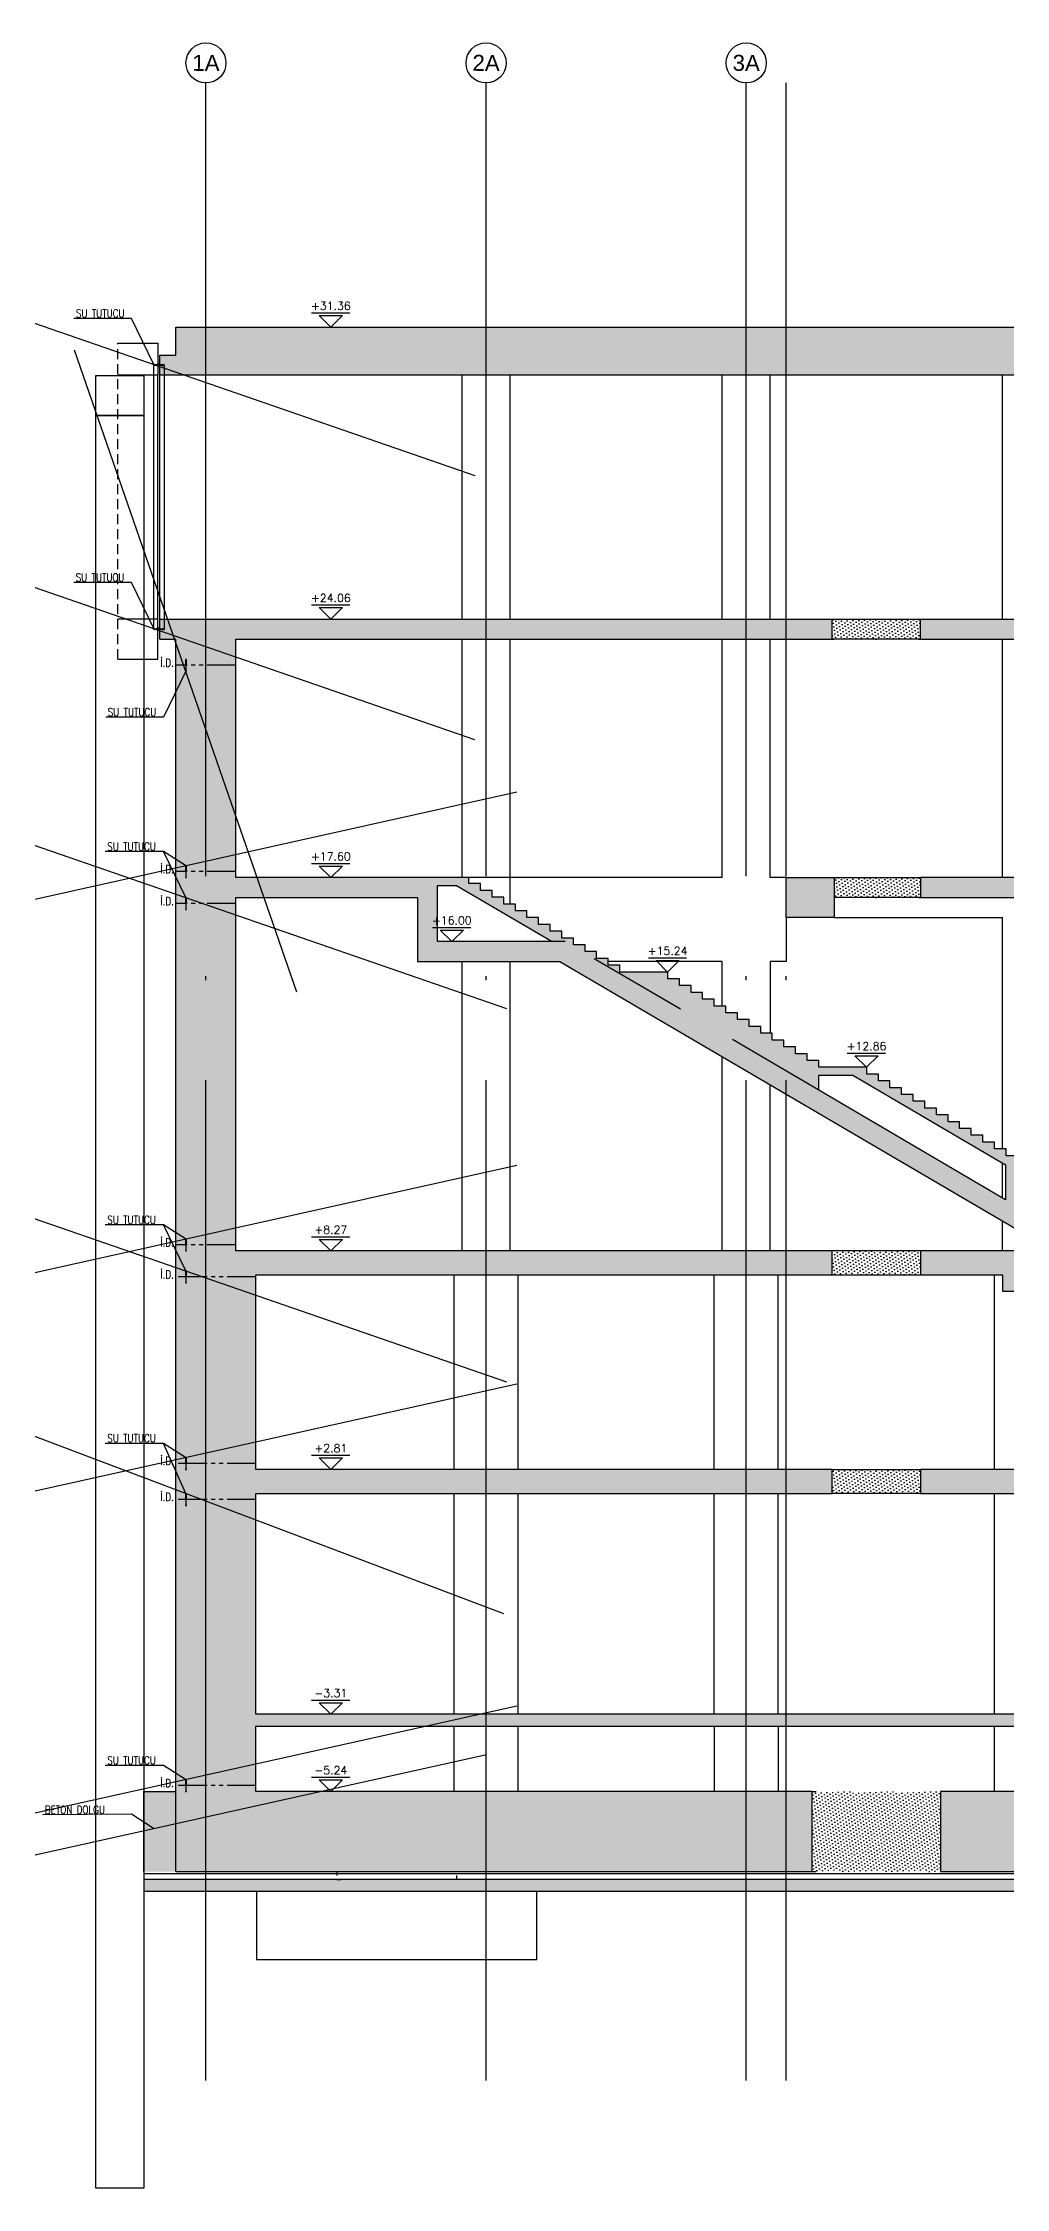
# Model space of a CAD drawing. Header units: millimetres. Extents: x 400392 to 401186, y 4543812 to 4544115.
# Drawn here: x 401043 to 401067.1, y 4543893.1 to 4543946.7 of the extents above; entities that cross this region are included whole.
import ezdxf
from ezdxf.enums import TextEntityAlignment as Align

# ---------------------------------------------------------------- set-up
doc = ezdxf.new("R2010")
doc.units = ezdxf.units.MM
for name, pattern in [('ACAD_ISO05W100', [33, 24, -3, 0, -3, 0, -3]), ('AKS', [3, 2.5, -0.25, 0, -0.25]), ('CIZGI', [0.4, 0.25, -0.15]), ('CONTINU', [0]), ('Dot', [4, 0, -4]), ('HIDDEN', [0.375, 0.25, -0.125]), ('UUC-ST-KAL-I05-101-U-000$0$ACAD_ISO05W100', [33, 24, -3, 0, -3, 0, -3])]:
    doc.linetypes.add(name, pattern=pattern)
for name, color, linetype in [('aks prota', 2, 'AKS'), ('caks prota', 4, 'Continuous'), ('görünüş prota', 4, 'Continuous'), ('inşaat derzi prota', 11, 'Continuous'), ('kesik prota', 2, 'CIZGI'), ('kesit prota', 1, 'Continuous'), ('kesit tarama prota', 252, 'Continuous'), ('kolon tarama prota', 252, 'Continuous'), ('kot prota', 4, 'Continuous'), ('not yazısı prota', 6, 'Continuous'), ('not çizgisi prota', 4, 'Continuous'), ('PRT-CST-rc_level', 6, 'Continuous'), ('PRT-CST-rc_levermark', 4, 'Continuous'), ('st_s_su tutucu', 2, 'Continuous'), ('st_s_ölçü', 4, 'Continuous'), ('taks prota', 7, 'Continuous'), ('TARAMA', 8, 'Continuous'), ('UUC-ST-KAL-I05-101-U-000$0$st_s_su tutucu', 2, 'Continuous'), ('ölçü prota', 4, 'Continuous')]:
    doc.layers.add(name, color=color, linetype=linetype)
doc.layers.add('PRT-KD-kazik', color=172, linetype='Continuous', lineweight=25)
doc.styles.add('OLCU', font='romanstw.shx')
doc.styles.add('TAKS', font='Arial Unicode.ttf')
doc.styles.add('TSIMPLEX', font='romanstw.shx')
doc.dimstyles.new('1-50', dxfattribs={"dimtxt": 10, "dimasz": 4, "dimexe": 4, "dimexo": 8, "dimgap": 4, "dimtad": 1, "dimdec": 1, "dimrnd": 0.05, "dimzin": 9, "dimdsep": 46, "dimtxsty": 'OLCU', "dimblk1": 'OBLIQUE', "dimblk2": 'OBLIQUE', "dimsah": 1, "dimcen": 2, "dimdle": 4, "dimclrd": 4, "dimclre": 4, "dimclrt": 3, "dimadec": 1, "dimazin": 0, "dimtfac": 1, "dimtdec": 1, "dimtix": 1, "dimtmove": 2, "dimatfit": 3, "dimldrblk": 'OBLIQUE', "dimfxl": 1, "dimtvp": 1, "dimtolj": 1, "dimtzin": 1, "dimarcsym": 0})
pattern_1 = [(35.99999999998597, (401064.4796072418, 4543652.329635938), (-0.01454759243643788, 0.08754345112887252), [0, -0.07937499999999999])]

# ---------------------------------------------------------------- blocks, each defined once
blk = doc.blocks.new('KOTK5')
at = {"layer": 'PRT-CST-rc_levermark'}
blk.add_line((216.6666666667443, 160), (-213.3333333332557, 160), dxfattribs=at)
blk.add_lwpolyline([(130, 130), (-130, 130), (0, 0)], close=True, dxfattribs=at)
at = {"layer": 'PRT-CST-rc_level', "style": 'OLCU'}
blk.add_attdef('000.00', text='', height=90, dxfattribs=at).set_placement((0, 193.1381784435362), align=Align.CENTER)
blk = doc.blocks.new('_Oblique')
at = {"layer": 'st_s_ölçü', "lineweight": -2}
blk.add_line((-0.5, -0.5), (0.5, 0.5), dxfattribs=at)
blk = doc.blocks.new('D')
at = {"layer": 'st_s_su tutucu', "linetype": 'CONTINU', "ltscale": 0.2}
for p, q in [((-39987.83090962706, 52508.18991963421), (-39992.63090966878, 52508.18991966914)), ((-39992.63090966878, 52508.18991966914), (-39992.63090980848, 52507.38991968935)), ((-39992.63090980848, 52507.38991968935), (-39990.63090962501, 52506.05655179494)), ((-39992.63090980848, 52448.98991960261), (-39990.63090962501, 52450.32328749701)), ((-39992.63090966878, 52448.18991962282), (-39992.63090980848, 52448.98991960261)), ((-39987.83090962706, 52448.18991965774), (-39992.63090966878, 52448.18991962282)), ((-39990.63090992199, 52478.65671955824), (-39991.93117670823, 52478.6567195757)), ((-39991.93117670823, 52478.6567195757), (-39991.93117659182, 52477.72311959402)), ((-39991.93117659182, 52477.72311959402), (-39990.63090987367, 52477.72311951835)), ((-39990.6309096902, 52498.50671976196), (-39991.53117650332, 52498.50671977942)), ((-39991.53117650332, 52498.50671977942), (-39991.53117639622, 52497.87311976865)), ((-39991.53117639622, 52497.87311976865), (-39990.63090970417, 52497.87311978029)), ((-39990.63090980196, 52488.50671968629), (-39991.53117661508, 52488.50671963972)), ((-39991.53117661508, 52488.50671963972), (-39991.53117662905, 52487.87311965806)), ((-39991.53117662905, 52487.87311965806), (-39990.630909937, 52487.87311964059)), ((-39991.53117661508, 52467.87311965223), (-39991.53117662905, 52468.5067196339)), ((-39991.53117662905, 52468.5067196339), (-39990.630909937, 52468.50671965136)), ((-39990.63090980196, 52467.87311960567), (-39991.53117661508, 52467.87311965223)), ((-39991.53117650332, 52457.87311951254), (-39991.53117639622, 52458.50671952331)), ((-39991.53117639622, 52458.50671952331), (-39990.63090970417, 52458.50671951166)), ((-39990.6309096902, 52457.87311953), (-39991.53117650332, 52457.87311951254)), ((-39990.63090962501, 52506.05655179494), (-39990.6309096902, 52498.50671976196)), ((-39990.63090970417, 52497.87311978029), (-39990.63090980196, 52488.50671968629)), ((-39990.630909937, 52487.87311964059), (-39990.63090992199, 52478.65671955824)), ((-39990.630909937, 52468.50671965136), (-39990.63090992199, 52477.72311973372)), ((-39990.63090970417, 52458.50671951166), (-39990.63090980196, 52467.87311960567)), ((-39990.63090962501, 52450.32328749701), (-39990.6309096902, 52457.87311953)), ((-39989.83090974534, 52506.05655187643), (-39987.83090964103, 52507.38991968935)), ((-39989.83090955907, 52498.50671965136), (-39989.83090974534, 52506.05655187643)), ((-39988.9306429881, 52498.50671966883), (-39989.83090955907, 52498.50671965136)), ((-39989.83090992229, 52488.50671961062), (-39989.83090981984, 52497.87311973373)), ((-39989.83090981984, 52497.87311973373), (-39988.93064300207, 52497.87311962313)), ((-39988.93064335132, 52488.50671965136), (-39989.83090992229, 52488.50671961062)), ((-39989.83091007002, 52478.65671960481), (-39989.8309099316, 52487.87311978029)), ((-39989.8309099316, 52487.87311978029), (-39988.93064311383, 52487.87311964059)), ((-39988.53064343977, 52478.65671965137), (-39989.83091007002, 52478.65671960481)), ((-39989.83090998934, 52477.72311965805), (-39988.53064344908, 52477.72311964058)), ((-39989.83091007002, 52477.72311968715), (-39989.8309099316, 52468.50671951166)), ((-39989.8309099316, 52468.50671951166), (-39988.93064311383, 52468.50671965136)), ((-39988.93064335132, 52467.87311964059), (-39989.83090992229, 52467.87311968134)), ((-39989.83090992229, 52467.87311968134), (-39989.83090981984, 52458.50671955823)), ((-39989.83090981984, 52458.50671955823), (-39988.93064300207, 52458.50671966883)), ((-39988.9306429881, 52457.87311962313), (-39989.83090955907, 52457.87311964059)), ((-39989.83090955907, 52457.87311964059), (-39989.83090974534, 52450.32328741552)), ((-39989.83090974534, 52450.32328741552), (-39987.83090964103, 52448.98991960261)), ((-39988.93064300207, 52497.87311962313), (-39988.9306429881, 52498.50671966883)), ((-39988.93064311383, 52487.87311964059), (-39988.93064335132, 52488.50671965136)), ((-39988.93064311383, 52468.50671965136), (-39988.93064335132, 52467.87311964059)), ((-39988.93064300207, 52458.50671966883), (-39988.9306429881, 52457.87311962313)), ((-39988.53064344908, 52477.72311964058), (-39988.53064343977, 52478.65671965137)), ((-39987.83090964103, 52507.38991968935), (-39987.83090962706, 52508.18991963421)), ((-39987.83090964103, 52448.98991960261), (-39987.83090962706, 52448.18991965774))]:
    blk.add_line(p, q, dxfattribs=at)
blk = doc.blocks.new('G-G Kesiti')
at = {"layer": 'kesit tarama prota'}
h = blk.add_hatch(color=256, dxfattribs=at)
h.dxf.hatch_style = 1
h.paths.add_polyline_path([(401164.4129262913, 4543997.121416388), (401164.4129262913, 4543996.421416388), (401164.0129262913, 4543996.421416388), (401164.0129262913, 4543995.921416388), (401222.4824747206, 4543995.921416388), (401222.4824747206, 4543997.121416388)])
h = blk.add_hatch(color=256, dxfattribs=at)
h.dxf.hatch_style = 1
h.paths.add_polyline_path([(401166.4129262913, 4543973.431416389), (401180.8129263146, 4543973.431416389), (401180.8129263146, 4543974.031416388), (401165.9129262913, 4543974.031416388), (401165.9129262913, 4543982.861416388), (401170.4458753537, 4543982.861416388), (401170.4458753537, 4543981.261416389), (401174.0025693644, 4543981.261416389), (401186.3360987774, 4543974.031416388), (401183.0129263113, 4543974.031416388), (401183.0129263113, 4543973.431416389), (401185.0629262912, 4543973.431416389), (401185.0629262912, 4543973.029573111), (401187.5107716059, 4543973.029892941), (401187.5107716059, 4543974.031337126), (401187.3247891489, 4543974.031416388), (401185.4440196782, 4543975.133936423), (401185.4440196782, 4543976.041416388), (401186.2997202876, 4543976.041416388), (401189.1668141953, 4543974.360706671), (401189.1668141953, 4543974.030631349), (401189.0314798714, 4543974.030689026), (401189.0314798714, 4543973.531416388), (401201.0865534932, 4543966.571416388), (401205.1589067976, 4543966.571416388), (401205.1589067976, 4543967.971416389), (401207.0129263136, 4543967.971416389), (401207.0129263136, 4543968.571416388), (401201.5240197436, 4543968.571416388), (401201.5240197436, 4543968.371416388), (401201.2240244175, 4543968.371416388), (401201.2240244175, 4543968.761416388), (401200.9340243304, 4543968.761416388), (401200.9340243304, 4543968.931416389), (401200.6440242433, 4543968.931416389), (401200.6440242433, 4543969.101416389), (401200.3540241562, 4543969.101416389), (401200.3540241562, 4543969.271416388), (401200.0640240691, 4543969.271416388), (401200.0640240691, 4543969.441416388), (401199.7740239821, 4543969.441416388), (401199.7740239821, 4543969.611416388), (401199.4840238949, 4543969.611416388), (401199.4840238949, 4543969.781416388), (401199.1940238078, 4543969.781416388), (401199.1940238078, 4543969.951416388), (401198.9040237207, 4543969.951416388), (401198.9040237207, 4543970.121416388), (401198.6140236336, 4543970.121416388), (401198.6140236336, 4543970.291416388), (401198.3240235465, 4543970.291416388), (401198.3240235465, 4543970.461416388), (401198.0340234595, 4543970.461416388), (401198.0340234595, 4543970.631416388), (401197.7440233724, 4543970.631416388), (401197.7440233724, 4543970.801416388), (401197.4540232852, 4543970.801416388), (401197.4540232852, 4543970.971416389), (401197.1640231981, 4543970.971416389), (401197.1640231981, 4543971.141416389), (401195.9640228378, 4543971.141416389), (401195.9640228378, 4543971.311416388), (401195.6740227506, 4543971.311416388), (401195.6740227506, 4543971.481416388), (401195.3840226635, 4543971.481416388), (401195.3840226635, 4543971.651416388), (401195.0940225764, 4543971.651416388), (401195.0940225764, 4543971.821416388), (401194.8040224893, 4543971.821416388), (401194.8040224893, 4543971.991416388), (401194.5140224023, 4543971.991416388), (401194.5140224023, 4543972.161416388), (401194.2240223152, 4543972.161416388), (401194.2240223152, 4543972.331416388), (401193.9340222281, 4543972.331416388), (401193.9340222281, 4543972.501416388), (401193.6440221409, 4543972.501416388), (401193.6440221409, 4543972.671416388), (401193.3540220538, 4543972.671416388), (401193.3540220538, 4543972.841416388), (401193.0640219667, 4543972.841416388), (401193.0640219667, 4543973.011416388), (401192.7740218797, 4543973.011416388), (401192.7740218797, 4543973.181416389), (401192.4840217926, 4543973.181416389), (401192.4840217926, 4543973.351416389), (401192.1940217055, 4543973.351416389), (401192.1940217055, 4543973.521416388), (401191.9040216184, 4543973.521416388), (401191.9040216184, 4543973.691416388), (401190.704021258, 4543973.691416388), (401190.704021258, 4543973.861416388), (401190.4140211709, 4543973.861416388), (401190.4140211709, 4543974.031416388), (401190.1240210838, 4543974.031416388), (401190.1240210838, 4543974.201416388), (401189.8340209966, 4543974.201416388), (401189.8340209966, 4543974.371416388), (401189.5440209095, 4543974.371416388), (401189.5440209095, 4543974.541416388), (401189.2540208225, 4543974.541416388), (401189.2540208225, 4543974.711416388), (401188.9640207354, 4543974.711416388), (401188.9640207354, 4543974.881416388), (401188.6740206483, 4543974.881416388), (401188.6740206483, 4543975.051416388), (401188.3840205612, 4543975.051416388), (401188.3840205612, 4543975.221416389), (401188.0940204741, 4543975.221416389), (401188.0940204741, 4543975.391416389), (401187.8040203869, 4543975.391416389), (401187.8040203869, 4543975.561416388), (401187.5140202999, 4543975.561416388), (401187.5140202999, 4543975.731416388), (401187.2240202128, 4543975.731416388), (401187.2240202128, 4543975.901416388), (401186.9340201257, 4543975.901416388), (401186.9340201257, 4543976.071416388), (401186.6440200386, 4543976.071416388), (401186.6440200386, 4543976.241416388), (401185.4440196782, 4543976.241416388), (401185.4440196782, 4543976.411416388), (401185.1540195911, 4543976.411416388), (401185.1540195911, 4543976.581416388), (401184.864019504, 4543976.581416388), (401184.864019504, 4543976.751416388), (401184.5740194169, 4543976.751416388), (401184.5740194169, 4543976.921416388), (401184.2840193298, 4543976.921416388), (401184.2840193298, 4543977.091416388), (401183.9940192428, 4543977.091416388), (401183.9940192428, 4543977.261416388), (401183.7040191556, 4543977.261416388), (401183.7040191556, 4543977.431416389), (401183.4140190685, 4543977.431416389), (401183.4140190685, 4543977.601416389), (401183.1240189814, 4543977.601416389), (401183.1240189814, 4543977.771416388), (401182.8340188943, 4543977.771416388), (401182.8340188943, 4543977.941416388), (401182.5440188072, 4543977.941416388), (401182.5440188072, 4543978.111416388), (401182.2540187202, 4543978.111416388), (401182.2540187202, 4543978.281416388), (401181.9640186331, 4543978.281416388), (401181.9640186331, 4543978.451416388), (401181.6740185459, 4543978.451416388), (401181.6740185459, 4543978.621416388), (401180.4740181856, 4543978.621416388), (401180.4740181856, 4543978.791416388), (401180.1840180985, 4543978.791416388), (401180.1840180985, 4543978.961416388), (401179.8940180113, 4543978.961416388), (401179.8940180113, 4543979.131416388), (401179.6040179242, 4543979.131416388), (401179.6040179242, 4543979.301416388), (401179.3140178371, 4543979.301416388), (401179.3140178371, 4543979.471416389), (401179.02401775, 4543979.471416389), (401179.02401775, 4543979.641416389), (401178.7340176629, 4543979.641416389), (401178.7340176629, 4543979.811416388), (401178.4440175759, 4543979.811416388), (401178.4440175759, 4543979.981416388), (401178.1540174888, 4543979.981416388), (401178.1540174888, 4543980.151416388), (401177.8640174016, 4543980.151416388), (401177.8640174016, 4543980.321416388), (401177.5740173145, 4543980.321416388), (401177.5740173145, 4543980.491416388), (401177.2840172274, 4543980.491416388), (401177.2840172274, 4543980.661416388), (401176.9940171403, 4543980.661416388), (401176.9940171403, 4543980.831416388), (401176.7040170533, 4543980.831416388), (401176.7040170533, 4543981.001416388), (401175.5040166928, 4543981.001416388), (401175.5040166928, 4543981.171416388), (401175.2140166058, 4543981.171416388), (401175.2140166058, 4543981.341416388), (401174.9240165187, 4543981.341416388), (401174.9240165187, 4543981.511416388), (401174.6340164316, 4543981.511416388), (401174.6340164316, 4543981.681416389), (401174.3440163445, 4543981.681416389), (401174.3440163445, 4543981.851416389), (401174.0540162573, 4543981.851416389), (401174.0540162573, 4543982.021416388), (401173.7640161702, 4543982.021416388), (401173.7640161702, 4543982.191416388), (401173.4740160831, 4543982.191416388), (401173.4740160831, 4543982.361416388), (401173.1840159961, 4543982.361416388), (401173.1840159961, 4543982.531416388), (401172.894015909, 4543982.531416388), (401172.894015909, 4543982.701416388), (401172.6040158219, 4543982.701416388), (401172.6040158219, 4543982.871416388), (401172.3140157348, 4543982.871416388), (401172.3140157348, 4543983.041416388), (401172.0240156477, 4543983.041416388), (401172.0240156477, 4543983.211416388), (401171.7340155605, 4543983.211416388), (401171.7340155605, 4543983.361416388), (401165.9129262913, 4543983.361416388), (401165.9129262913, 4543989.321416388), (401180.8129263146, 4543989.321416388), (401180.8129263146, 4543989.821416388), (401164.0129262913, 4543989.821416388), (401164.0129262913, 4543989.321416388), (401164.4129262913, 4543989.321416388), (401164.4129262913, 4543958.521416388), (401180.3129263146, 4543958.521416388), (401180.3129263146, 4543960.521416388), (401166.4129262913, 4543960.521416388), (401166.4129262913, 4543962.151416388), (401198.7550197434, 4543962.151416388), (401198.7550197434, 4543960.521416388), (401199.2550197434, 4543960.521416388), (401199.2550197434, 4543962.459236644), (401197.3590232568, 4543963.553890727), (401197.3590232568, 4543964.311416388), (401198.2147238661, 4543964.311416388), (401201.4490245751, 4543962.415447576), (401201.4490245751, 4543960.521416388), (401201.7490245752, 4543960.521416388), (401201.7490245752, 4543962.051416388), (401202.2440197437, 4543962.051416388), (401202.2440197437, 4543962.251416388), (401204.5550189064, 4543962.251416388), (401204.5550189064, 4543960.521416388), (401201.8129263122, 4543960.521416388), (401201.8129263122, 4543958.521416388), (401206.5129263136, 4543958.521416388), (401206.5129263136, 4543960.521416388), (401204.8550186464, 4543960.521416388), (401204.8550186464, 4543962.151416388), (401222.4824747206, 4543962.151416388), (401222.4824747206, 4543962.451416388), (401202.0440197436, 4543962.451416388), (401202.0440197436, 4543962.251416388), (401201.7490245752, 4543962.251416388), (401201.7490245752, 4543962.641416389), (401201.4590244881, 4543962.641416389), (401201.4590244881, 4543962.811416388), (401201.1690244009, 4543962.811416388), (401201.1690244009, 4543962.981416388), (401200.8790243139, 4543962.981416388), (401200.8790243139, 4543963.151416388), (401200.5890242268, 4543963.151416388), (401200.5890242268, 4543963.321416388), (401200.2990241397, 4543963.321416388), (401200.2990241397, 4543963.491416388), (401200.0090240526, 4543963.491416388), (401200.0090240526, 4543963.661416388), (401199.7190239655, 4543963.661416388), (401199.7190239655, 4543963.831416388), (401199.4290238784, 4543963.831416388), (401199.4290238784, 4543964.001416388), (401199.1390237912, 4543964.001416388), (401199.1390237912, 4543964.171416388), (401198.8490237042, 4543964.171416388), (401198.8490237042, 4543964.341416388), (401198.5590236171, 4543964.341416388), (401198.5590236171, 4543964.511416388), (401197.3590232568, 4543964.511416388), (401197.3590232568, 4543964.681416389), (401197.0690231696, 4543964.681416389), (401197.0690231696, 4543964.851416389), (401196.7790230825, 4543964.851416389), (401196.7790230825, 4543965.021416388), (401196.4890229954, 4543965.021416388), (401196.4890229954, 4543965.191416388), (401196.1990229083, 4543965.191416388), (401196.1990229083, 4543965.361416388), (401195.9090228212, 4543965.361416388), (401195.9090228212, 4543965.531416388), (401195.6190227342, 4543965.531416388), (401195.6190227342, 4543965.701416388), (401195.3290226471, 4543965.701416388), (401195.3290226471, 4543965.871416388), (401195.0390225599, 4543965.871416388), (401195.0390225599, 4543966.041416388), (401194.7490224728, 4543966.041416388), (401194.7490224728, 4543966.211416388), (401194.4590223857, 4543966.211416388), (401194.4590223857, 4543966.381416388), (401194.1690222986, 4543966.381416388), (401194.1690222986, 4543966.551416388), (401192.9690219382, 4543966.551416388), (401192.9690219382, 4543966.721416389), (401192.6790218511, 4543966.721416389), (401192.6790218511, 4543966.891416389), (401192.389021764, 4543966.891416389), (401192.389021764, 4543967.061416388), (401192.099021677, 4543967.061416388), (401192.099021677, 4543967.231416388), (401191.8090215899, 4543967.231416388), (401191.8090215899, 4543967.401416388), (401191.5190215028, 4543967.401416388), (401191.5190215028, 4543967.571416388), (401191.2290214156, 4543967.571416388), (401191.2290214156, 4543967.741416388), (401190.9390213285, 4543967.741416388), (401190.9390213285, 4543967.911416388), (401190.6490212414, 4543967.911416388), (401190.6490212414, 4543968.081416388), (401190.3590211544, 4543968.081416388), (401190.3590211544, 4543968.251416388), (401190.0690210673, 4543968.251416388), (401190.0690210673, 4543968.421416388), (401189.7790209802, 4543968.421416388), (401189.7790209802, 4543968.571416388), (401183.0129263113, 4543968.571416388), (401183.0129263113, 4543967.971416389), (401186.8127558536, 4543967.971416389), (401186.8127558536, 4543966.571416388), (401191.1325154963, 4543966.571416388), (401198.2685648241, 4543962.451416388), (401166.4129262913, 4543962.451416388), (401166.4129262913, 4543967.971416389), (401180.8129263146, 4543967.971416389), (401180.8129263146, 4543968.571416388), (401166.4129262913, 4543968.571416388)])
h.paths.add_polyline_path([(401170.9458753537, 4543981.761416389), (401170.9458753537, 4543983.161416388), (401171.4238334669, 4543983.161416388), (401173.8120694782, 4543981.761416389)], flags=16)
h.paths.add_polyline_path([(401180.4740181856, 4543978.047385573), (401180.4740181856, 4543978.421416388), (401181.329718795, 4543978.421416388), (401185.1440196782, 4543976.185447576), (401185.1440196782, 4543975.309798491)], flags=16)
h.paths.add_polyline_path([(401187.4127558537, 4543968.371416388), (401189.4688388864, 4543968.371416388), (401191.2664900924, 4543967.317621171), (401191.2664900924, 4543967.071416388), (401187.4127558537, 4543967.071416388)], flags=16)
h.paths.add_polyline_path([(401190.6940197426, 4543973.148898816), (401190.6940197426, 4543973.491416388), (401191.5597218674, 4543973.491416388), (401195.6640228377, 4543971.085447577), (401195.6640228377, 4543970.27946619)], flags=16)
h.paths.add_polyline_path([(401192.9690219382, 4543966.351416389), (401193.8247225476, 4543966.351416389), (401197.0590232567, 4543964.455447576), (401197.0590232567, 4543963.727095807), (401192.9690219382, 4543966.088459169)], flags=16)
h.paths.add_polyline_path([(401195.9640228378, 4543970.941416388), (401196.8197234471, 4543970.941416388), (401200.9240244175, 4543968.535447576), (401200.9240244175, 4543967.242602863), (401195.9640228378, 4543970.10626111)], flags=16)
h.paths.add_polyline_path([(401201.2240244175, 4543968.171416388), (401201.7240197436, 4543968.171416388), (401201.7240197436, 4543968.371416388), (401204.5589067976, 4543968.371416388), (401204.5589067976, 4543967.071416388), (401201.2240244175, 4543967.071416388)], flags=16)
h = blk.add_hatch(dxfattribs=at)
h.set_pattern_fill('DOTS', color=2, scale=0.04999999999999999, angle=35.99999999998597)
h.set_pattern_definition(pattern_1)
h.paths.add_polyline_path([(401183.0129263113, 4543989.821416388), (401180.8129263146, 4543989.821416388), (401180.8129263146, 4543989.321416388), (401183.0129263113, 4543989.321416388)])
h = blk.add_hatch(color=256, dxfattribs=at)
h.dxf.hatch_style = 1
h.paths.add_polyline_path([(401187.4127883631, 4543989.821416388), (401183.0129263113, 4543989.821416388), (401183.0129263113, 4543989.321416388), (401187.4127883631, 4543989.321416388)])
h = blk.add_hatch(color=256, dxfattribs=at)
h.dxf.hatch_style = 1
h.paths.add_polyline_path([(401179.6629262912, 4543983.361416388), (401180.8629262912, 4543983.361416388), (401180.8629262912, 4543982.361416388), (401179.6629262912, 4543982.361416388)])
h.paths.add_polyline_path([(401187.4127883631, 4543983.361416388), (401183.0129263113, 4543983.361416388), (401183.0129263113, 4543982.861416388), (401187.4127883631, 4543982.861416388)])
h = blk.add_hatch(dxfattribs=at)
h.set_pattern_fill('DOTS', color=2, scale=0.04999999999999999, angle=35.99999999998597)
h.set_pattern_definition([(35.99999999998597, (401064.4796072418, 4543645.869635938), (-0.01454759243643788, 0.08754345112887252), [0, -0.07937499999999999])])
h.paths.add_polyline_path([(401183.0129263113, 4543983.361416388), (401180.8629262912, 4543983.361416388), (401180.8629262912, 4543982.861416388), (401183.0129263113, 4543982.861416388)])
h = blk.add_hatch(dxfattribs=at)
h.set_pattern_fill('DOTS', color=2, scale=0.04999999999999999, angle=35.99999999998597)
h.set_pattern_definition(pattern_1)
h.paths.add_polyline_path([(401183.0129263113, 4543974.031416388), (401180.8129263146, 4543974.031416388), (401180.8129263146, 4543973.431416389), (401183.0129263113, 4543973.431416389)])
h = blk.add_hatch(dxfattribs=at)
h.set_pattern_fill('DOTS', color=2, scale=0.04999999999999999, angle=35.99999999998597)
h.set_pattern_definition(pattern_1)
h.paths.add_polyline_path([(401183.0129263113, 4543968.571416388), (401180.8129263146, 4543968.571416388), (401180.8129263146, 4543967.971416389), (401183.0129263113, 4543967.971416389)])
h = blk.add_hatch(color=256, dxfattribs=at)
h.dxf.hatch_style = 1
h.paths.add_polyline_path([(401164.4129262913, 4543960.521416388), (401163.6129588007, 4543960.521416388), (401163.6129588007, 4543958.521416388), (401164.4129262913, 4543958.521416388)])
h = blk.add_hatch(dxfattribs=at)
h.set_pattern_fill('DOTS', color=2, scale=0.04999999999999999, angle=35.99999999998597)
h.set_pattern_definition([(35.99999999998597, (401043.8817334084, 4544117.262039777), (-0.01454759243643788, 0.08754345112887252), [0, -0.07937499999999999])])
h.paths.add_polyline_path([(401183.5129263113, 4543960.521416388), (401180.3129263146, 4543960.521416388), (401180.3129263146, 4543958.521416388), (401183.5129263113, 4543958.521416388)])
h = blk.add_hatch(color=256, dxfattribs=at)
h.dxf.hatch_style = 1
h.paths.add_polyline_path([(401187.0129263114, 4543960.521416388), (401183.5129263113, 4543960.521416388), (401183.5129263113, 4543958.521416388), (401187.0129263114, 4543958.521416388)], flags=17)
h = blk.add_hatch(dxfattribs=at)
h.set_pattern_fill('AR-CONC', color=253, scale=0.001)
h.set_pattern_definition([(49.99999999999999, (401043.8817334084, 4544117.262039777), (0.182184668996004, -0.01593908553890309), [0.01905, -0.20955]), (355, (401043.8817334084, 4544117.262039777), (-0.03524342142496934, 0.1910568452390352), [0.01524, -0.16764058417]), (100.4514447, (401043.8969154154, 4544117.260711524), (0.1469412470903533, 0.1751177519121951), [0.0161900088, -0.1780902446]), (46.18420000000001, (401043.8817334084, 4544117.312839777), (0.2710790408921299, -0.04204232793272716), [0.028575, -0.314325]), (96.63555760999992, (401043.9043233084, 4544117.309336277), (0.237404134051503, 0.2474261245977215), [0.02428502314, -0.26713560816]), (351.1841511700001, (401043.8817334084, 4544117.312839777), (0.2374041340649771, 0.2474261245855327), [0.02285996707, -0.25145973192]), (21, (401043.9071334084, 4544117.300139777), (0.1516143912691325, -0.1022651981870876), [0.01905, -0.20955]), (326.0000000000001, (401043.9071334084, 4544117.300139777), (0.06180202834764708, 0.1841879661223193), [0.01524, -0.16764]), (71.45144499999999, (401043.9197679411, 4544117.291617678), (0.2134164192787162, 0.08192276888590526), [0.0161900088, -0.1780899376]), (37.50000000000001, (401043.8817334084, 4544117.262039777), (0.003088603250591817, 0.08455503887315312), [0, -0.165608, 0, -0.17018, 0, -0.168275]), (7.499999999999998, (401043.8817334084, 4544117.262039777), (0.06681966251030576, 0.1001805748181195), [0, -0.097028, 0, -0.161798, 0, -0.06413500000000001]), (327.5, (401043.8250914084, 4544117.262039777), (0.1355905951668714, -0.005728743992673444), [0, -0.0635, 0, -0.19812, 0, -0.26289]), (317.5, (401043.7996914083, 4544117.262039777), (0.148129181386018, 0.02542649103333303), [0, -0.08255000000000001, 0, -0.131572, 0, -0.18669])])
h.paths.add_polyline_path([(401211.6049633835, 4543958.321416388), (401163.6129588007, 4543958.321416388), (401163.6129588007, 4543958.021416388), (401211.3049633834, 4543958.021416388), (401211.3049633834, 4543957.471416389), (401222.4824747206, 4543957.471416389), (401222.4824747206, 4543957.771416388), (401211.6049633835, 4543957.771416388)])
at = {"layer": 'aks prota', "ltscale": 10}
for p, q in [((401165.1629262912, 4543953.299296875), (401165.1629262913, 4544003.222769085)), ((401172.1629262912, 4543953.299296875), (401172.1629262913, 4544003.222769085)), ((401178.6629262912, 4543953.299296875), (401178.6629262913, 4544003.222769085)), ((401179.6629262912, 4543953.299296875), (401179.6629262913, 4544003.222769085))]:
    blk.add_line(p, q, dxfattribs=at)
at = {"layer": 'caks prota', "ltscale": 0.05}
for centre in [(401165.1629262913, 4544003.722769085), (401172.1629262913, 4544003.722769085), (401178.6629262913, 4544003.722769085)]:
    blk.add_circle(centre, 0.5, dxfattribs=at)
at = {"layer": 'görünüş prota'}
for p, q in [((401171.5629262912, 4543989.821416388), (401171.5629262912, 4543995.921416388)), ((401172.7629262913, 4543989.821416388), (401172.7629262913, 4543995.921416388)), ((401178.0629262913, 4543989.821416388), (401178.0629262913, 4543995.921416388)), ((401179.2629262914, 4543989.821416388), (401179.2629262914, 4543995.921416388)), ((401185.0629262912, 4543989.821416388), (401185.0629262912, 4543995.921416388)), ((401171.5629262912, 4543983.361416388), (401171.5629262912, 4543989.321416388)), ((401172.7629262913, 4543982.701416388), (401172.7629262913, 4543989.321416388)), ((401178.0629262913, 4543983.361416388), (401178.0629262913, 4543989.321416388)), ((401179.2629262914, 4543983.361416388), (401179.2629262914, 4543989.321416388)), ((401185.0629262912, 4543983.361416388), (401185.0629262912, 4543989.321416388)), ((401185.0629262912, 4543976.581416388), (401185.0629262912, 4543982.361416388)), ((401171.5629262912, 4543974.031416388), (401171.5629262912, 4543981.261416389)), ((401172.7629262912, 4543974.031416388), (401172.7629262913, 4543981.261416389)), ((401178.0629262913, 4543974.031416388), (401178.0629262913, 4543978.881207155)), ((401179.2629262914, 4543974.031416388), (401179.2629262914, 4543978.17775888)), ((401185.0629262912, 4543975.357335994), (401185.0629262912, 4543976.232985065)), ((401185.0629262912, 4543974.031416388), (401185.0629262912, 4543974.777758881)), ((401171.3629262912, 4543968.571416388), (401171.3629262912, 4543973.431416389)), ((401172.9629262913, 4543968.571416388), (401172.9629262913, 4543973.431416389)), ((401177.8629262912, 4543968.571416388), (401177.8629262912, 4543973.431416389)), ((401179.4629262912, 4543968.571416388), (401179.4629262912, 4543973.431416389)), ((401184.8629262912, 4543968.571416388), (401184.8623392572, 4543973.431416389)), ((401171.3629262912, 4543962.451416388), (401171.3629262912, 4543967.971416389)), ((401172.9629262913, 4543962.451416388), (401172.9629262913, 4543967.971416389)), ((401177.8629262912, 4543962.451416388), (401177.8629262912, 4543967.971416389)), ((401179.4629262912, 4543962.451416388), (401179.4629262912, 4543967.971416389)), ((401184.8629262912, 4543962.451416388), (401184.8629262912, 4543967.971416389)), ((401171.3629262912, 4543960.521416388), (401171.3629262912, 4543962.151416388)), ((401172.9629262913, 4543960.521416388), (401172.9629262913, 4543962.151416388)), ((401177.8629262912, 4543962.151416388), (401177.8629262912, 4543960.521416388)), ((401179.4629262912, 4543962.151416388), (401179.4629262912, 4543960.521416388)), ((401184.8629262912, 4543960.521416388), (401184.8629262912, 4543962.151416388))]:
    blk.add_line(p, q, dxfattribs=at)
for points in [[(401164.0129262913, 4543989.821416388), (401164.0129262913, 4543995.921416388)], [(401180.8129263146, 4543989.821416388), (401183.0129263113, 4543989.821416388)], [(401183.0129263113, 4543989.321416388), (401180.8129263146, 4543989.321416388)], [(401178.0629262913, 4543983.361416388), (401171.7340155605, 4543983.361416388)], [(401179.6629262912, 4543983.361416388), (401179.2629262914, 4543983.361416388)], [(401180.8629262912, 4543983.361416388), (401183.0129263113, 4543983.361416388)], [(401183.0129263113, 4543982.861416388), (401180.8629262912, 4543982.861416388)], [(401178.0629262913, 4543980.151416388), (401178.0629262913, 4543981.261416388), (401175.2140166058, 4543981.261416388)], [(401183.0129263113, 4543974.031416388), (401180.8129263146, 4543974.031416388)], [(401180.8129263146, 4543973.431416389), (401183.0129263113, 4543973.431416389)], [(401180.8129263146, 4543968.571416388), (401183.0129263113, 4543968.571416388)], [(401183.0129263113, 4543967.971416389), (401180.8129263146, 4543967.971416389)], [(401222.4824747206, 4543957.771416388), (401211.6049633835, 4543957.771416388), (401211.6049633835, 4543958.321416388), (401163.6129588007, 4543958.321416388)], [(401222.4824747206, 4543957.471416389), (401211.3049633834, 4543957.471416389), (401211.3049633834, 4543958.021416388), (401163.6129588007, 4543958.021416388)], [(401166.4291899661, 4543958.021416388), (401166.4291899661, 4543956.321416388), (401173.4291899666, 4543956.321416388), (401173.4291899666, 4543958.021416388)]]:
    blk.add_lwpolyline(points, dxfattribs=at)
at = {"layer": 'görünüş prota', "color": 4, "linetype": 'Dot'}
for points in [[(401180.3129263146, 4543960.521416388), (401183.5129263113, 4543960.521416388)], [(401168.4291899661, 4543958.521416388), (401168.4291899661, 4543958.321416388), (401171.4291899666, 4543958.321416388), (401171.4291899666, 4543958.521416388)], [(401180.3129263146, 4543958.521416388), (401183.5129263113, 4543958.521416388)]]:
    blk.add_lwpolyline(points, dxfattribs=at)
at = {"layer": 'inşaat derzi prota', "linetype": 'ACAD_ISO05W100', "ltscale": 0.03}
for points in [[(401165.9129264363, 4543988.671420081), (401164.4129264363, 4543988.671420081)], [(401165.9129264363, 4543983.511416388), (401164.4129264363, 4543983.511416388)], [(401165.9129264363, 4543982.711416388), (401164.4129264363, 4543982.711416388)], [(401165.9129264363, 4543974.181416388), (401164.4129264363, 4543974.181416388)], [(401166.4129262913, 4543973.381416388), (401164.4129264363, 4543973.381416388)], [(401166.4129262913, 4543968.721416388), (401164.4129264363, 4543968.721416388)], [(401166.4129262913, 4543967.821416387), (401164.4129264363, 4543967.821416387)], [(401166.4129262913, 4543960.671416388), (401164.4129264363, 4543960.671416388)]]:
    blk.add_lwpolyline(points, dxfattribs=at)
at = {"layer": 'kesik prota', "ltscale": 10}
blk.add_lwpolyline([(401180.4740181856, 4543978.047385573), (401174.1383185593, 4543981.761416389), (401173.8120694782, 4543981.761416389)], dxfattribs=at)
at = {"layer": 'kesit prota', "color": 1}
for p, q in [((401164.4129262913, 4543997.121416388), (401222.4824747206, 4543997.121416388)), ((401164.0129262913, 4543989.321416388), (401164.0129262913, 4543989.821416388)), ((401164.0129262913, 4543989.821416388), (401180.8129263146, 4543989.821416388)), ((401183.0129263113, 4543989.321416388), (401183.0129263113, 4543989.821416388)), ((401183.0129263113, 4543989.821416388), (401187.4127883631, 4543989.821416388)), ((401164.0129262913, 4543989.321416388), (401164.4129262913, 4543989.321416388)), ((401164.4129262913, 4543958.521416388), (401164.4129262913, 4543989.321416388)), ((401165.9129262913, 4543989.321416388), (401180.8129263146, 4543989.321416388)), ((401183.0129263113, 4543989.321416388), (401187.4127883631, 4543989.321416388)), ((401166.4129262913, 4543960.521416388), (401166.4129262913, 4543962.151416388))]:
    blk.add_line(p, q, dxfattribs=at)
at = {"layer": 'kesit prota'}
blk.add_line((401180.8129263146, 4543989.321416388), (401180.8129263146, 4543989.821416388), dxfattribs=at)
for points in [[(401222.4824747206, 4543995.921416388), (401164.0129262913, 4543995.921416388), (401164.0129262913, 4543996.421416388), (401164.4129262913, 4543996.421416388), (401164.4129262913, 4543997.121416388)], [(401187.4127883631, 4543983.361416388), (401183.0129263113, 4543983.361416388), (401183.0129263113, 4543982.861416388), (401187.4127883631, 4543982.861416388), (401187.4127883631, 4543983.361416388)]]:
    blk.add_lwpolyline(points, dxfattribs=at)
at = {"layer": 'kesit prota', "color": 1}
for points in [[(401185.4440196782, 4543976.411416388), (401185.1540195911, 4543976.411416388), (401185.1540195911, 4543976.581416388), (401184.864019504, 4543976.581416388), (401184.864019504, 4543976.751416388), (401184.5740194169, 4543976.751416388), (401184.5740194169, 4543976.921416388), (401184.2840193298, 4543976.921416388), (401184.2840193298, 4543977.091416388), (401183.9940192428, 4543977.091416388), (401183.9940192428, 4543977.261416388), (401183.7040191556, 4543977.261416388), (401183.7040191556, 4543977.431416389), (401183.4140190685, 4543977.431416389), (401183.4140190685, 4543977.601416389), (401183.1240189814, 4543977.601416389), (401183.1240189814, 4543977.771416388), (401182.8340188943, 4543977.771416388), (401182.8340188943, 4543977.941416388), (401182.5440188072, 4543977.941416388), (401182.5440188072, 4543978.111416388), (401182.2540187202, 4543978.111416388), (401182.2540187202, 4543978.281416388), (401181.9640186331, 4543978.281416388), (401181.9640186331, 4543978.451416388), (401181.6740185459, 4543978.451416388), (401181.6740185459, 4543978.621416388), (401180.4740181856, 4543978.621416388), (401180.4740181856, 4543978.791416388), (401180.1840180985, 4543978.791416388), (401180.1840180985, 4543978.961416388), (401179.8940180113, 4543978.961416388), (401179.8940180113, 4543979.131416388), (401179.6040179242, 4543979.131416388), (401179.6040179242, 4543979.301416388), (401179.3140178371, 4543979.301416388), (401179.3140178371, 4543979.471416389), (401179.02401775, 4543979.471416389), (401179.02401775, 4543979.641416389), (401178.7340176629, 4543979.641416389), (401178.7340176629, 4543979.811416388), (401178.4440175759, 4543979.811416388), (401178.4440175759, 4543979.981416388), (401178.1540174888, 4543979.981416388), (401178.1540174888, 4543980.151416388), (401177.8640174016, 4543980.151416388), (401177.8640174016, 4543980.321416388), (401177.5740173145, 4543980.321416388), (401177.5740173145, 4543980.491416388), (401177.2840172274, 4543980.491416388), (401177.2840172274, 4543980.661416388), (401176.9940171403, 4543980.661416388), (401176.9940171403, 4543980.831416388), (401176.7040170533, 4543980.831416388), (401176.7040170533, 4543981.001416388), (401175.5040166928, 4543981.001416388), (401175.5040166928, 4543981.171416388), (401175.2140166058, 4543981.171416388), (401175.2140166058, 4543981.341416388), (401174.9240165187, 4543981.341416388), (401174.9240165187, 4543981.511416388), (401174.6340164316, 4543981.511416388), (401174.6340164316, 4543981.681416389), (401174.3440163445, 4543981.681416389), (401174.3440163445, 4543981.851416389), (401174.0540162573, 4543981.851416389), (401174.0540162573, 4543982.021416388), (401173.7640161702, 4543982.021416388), (401173.7640161702, 4543982.191416388), (401173.4740160831, 4543982.191416388), (401173.4740160831, 4543982.361416388), (401173.1840159961, 4543982.361416388), (401173.1840159961, 4543982.531416388), (401172.894015909, 4543982.531416388), (401172.894015909, 4543982.701416388), (401172.6040158219, 4543982.701416388), (401172.6040158219, 4543982.871416388), (401172.3140157348, 4543982.871416388), (401172.3140157348, 4543983.041416388), (401172.0240156477, 4543983.041416388), (401172.0240156477, 4543983.211416388), (401171.7340155605, 4543983.211416388), (401171.7340155605, 4543983.361416388), (401165.9129262913, 4543983.361416388), (401165.9129262913, 4543989.321416388)], [(401165.9129262913, 4543974.031416388), (401165.9129262913, 4543982.861416388), (401170.4458753537, 4543982.861416388), (401170.4458753537, 4543981.261416389), (401174.0025693644, 4543981.261416389), (401186.3360987774, 4543974.031416388), (401183.0129263113, 4543974.031416388), (401183.0129263113, 4543973.431416389), (401185.0629262912, 4543973.431416389), (401185.0629262912, 4543973.029573111), (401187.5107716059, 4543973.029892941)], [(401166.4129262913, 4543968.571416388), (401166.4129262913, 4543973.431416389), (401180.8129263146, 4543973.431416389), (401180.8129263146, 4543974.031416388), (401165.9129262913, 4543974.031416388)], [(401189.7790209802, 4543968.571416388), (401183.0129263113, 4543968.571416388), (401183.0129263113, 4543967.971416389), (401186.8127558536, 4543967.971416389)], [(401198.2685648241, 4543962.451416388), (401166.4129262913, 4543962.451416388), (401166.4129262913, 4543967.971416389), (401180.8129263146, 4543967.971416389), (401180.8129263146, 4543968.571416388), (401166.4129262913, 4543968.571416388)], [(401166.4129262913, 4543962.151416388), (401198.7550197434, 4543962.151416388), (401198.7550197434, 4543960.521416388)], [(401163.6129588007, 4543958.521416388), (401163.6129588007, 4543958.521416388), (401163.6129588007, 4543960.521416388), (401164.4129588006, 4543960.521416388)], [(401164.4129262913, 4543958.521416388), (401180.3129263146, 4543958.521416388), (401180.3129263146, 4543960.521416388), (401166.4129262913, 4543960.521416388)], [(401187.0129263114, 4543960.521416388), (401183.5129263113, 4543960.521416388), (401183.5129263113, 4543958.521416388), (401187.0129263114, 4543958.521416388), (401187.0129263114, 4543960.521416388)]]:
    blk.add_lwpolyline(points, dxfattribs=at)
at = {"layer": 'kesit prota'}
for points in [[(401173.8120694782, 4543981.761416389), (401170.9458753537, 4543981.761416389), (401170.9458753537, 4543983.161416388), (401171.4238334669, 4543983.161416388)], [(401179.6629262912, 4543983.361416388), (401180.8629262912, 4543983.361416388), (401180.8629262912, 4543982.361416388), (401179.6629262912, 4543982.361416388)], [(401180.4740181856, 4543978.421416388), (401181.329718795, 4543978.421416388), (401185.1440196782, 4543976.185447576), (401185.1440196782, 4543975.309798491), (401180.4740181856, 4543978.047385573)]]:
    blk.add_lwpolyline(points, close=True, dxfattribs=at)
at = {"layer": 'kolon tarama prota'}
for points in [[(401162.9615936176, 4543996.721416389), (401163.9629262912, 4543996.721416389), (401163.9629262912, 4543995.921416388), (401162.9615936176, 4543995.921416388)], [(401163.9629262912, 4543989.821416388), (401163.9629262912, 4543995.921416388)], [(401162.9615936176, 4543988.821416388), (401163.9629262912, 4543988.821416388), (401163.9629262912, 4543989.821416388), (401162.9615936176, 4543989.821416388)]]:
    blk.add_lwpolyline(points, dxfattribs=at)
at = {"layer": 'kolon tarama prota', "linetype": 'HIDDEN'}
blk.add_lwpolyline([(401162.9615936176, 4543988.821416388), (401162.9615936176, 4543996.721416389)], dxfattribs=at)
at = {"layer": 'PRT-KD-kazik', "color": 3}
for points in [[(401162.4129586588, 4543995.909379225), (401163.6129588007, 4543995.909379225), (401163.6129588007, 4543994.909379226), (401162.4129586588, 4543994.909379226)], [(401162.4129586598, 4543994.909379225), (401163.6129588007, 4543994.909379225), (401163.6129588007, 4543950.609379226), (401162.4129586598, 4543950.609379226)]]:
    blk.add_lwpolyline(points, close=True, dxfattribs=at)
at = {"layer": 'TARAMA'}
blk.add_line((401183.0129263113, 4543983.361416388), (401183.0129263113, 4543982.861416388), dxfattribs=at)
at = {"layer": 'UUC-ST-KAL-I05-101-U-000$0$st_s_su tutucu', "linetype": 'UUC-ST-KAL-I05-101-U-000$0$ACAD_ISO05W100', "ltscale": 0.05}
for points in [[(401163.968967998, 4543996.191510529, -0.5773502691895264), (401163.970461854, 4543996.194114705), (401164.0054731441, 4543996.194212323, -0.5773502691896774), (401164.0069814976, 4543996.191616517), (401163.9951974606, 4543996.171073904, 0.5773502691898074), (401163.9967058148, 4543996.168478101), (401164.0425413895, 4543996.168605899), (401164.0425577043, 4543996.162754187), (401164.0466760884, 4543996.162765671), (401164.0466597725, 4543996.168617382), (401164.0793703995, 4543996.168708584), (401164.0793867146, 4543996.162856873), (401164.0835050989, 4543996.162868356), (401164.083488783, 4543996.168720066), (401164.1041718398, 4543996.168777736), (401164.1128749434, 4543996.15580195), (401164.1180749228, 4543996.155816449), (401164.1179879316, 4543996.187016328), (401164.1127879519, 4543996.18700183), (401164.1041573407, 4543996.173977715), (401164.0834742851, 4543996.173920047), (401164.0834579695, 4543996.179771758), (401164.0793395856, 4543996.179760274), (401164.0793559013, 4543996.173908563), (401164.0466452743, 4543996.173817361), (401164.0466289584, 4543996.179669072), (401164.0425105744, 4543996.17965759), (401164.04252689, 4543996.173805878), (401164.0046972085, 4543996.173700402, -0.5773502691899163), (401164.0031888545, 4543996.176296206), (401164.0144749403, 4543996.195970762, 0.5773502691894145), (401164.0129665866, 4543996.198566564), (401163.9629442474, 4543996.198427094, 0.5773502691898413), (401163.9614503919, 4543996.195822919), (401163.9728460139, 4543996.176211606, -0.5773502691890604), (401163.9713521582, 4543996.173607429), (401163.9335224757, 4543996.173501954), (401163.9335061601, 4543996.179353665), (401163.9293877762, 4543996.17934218), (401163.9294040915, 4543996.173490471), (401163.8966934649, 4543996.173399267), (401163.8966771491, 4543996.179250979), (401163.892558766, 4543996.179239496), (401163.8925750808, 4543996.173387786), (401163.8718920255, 4543996.173330117), (401163.8631889221, 4543996.186305902), (401163.8579889421, 4543996.186291404), (401163.8580759335, 4543996.155091526), (401163.8632759132, 4543996.155106023), (401163.8719065239, 4543996.168130137), (401163.8925895803, 4543996.168187806), (401163.8926058955, 4543996.162336094), (401163.8967242791, 4543996.162347578), (401163.8967079637, 4543996.168199288), (401163.9294185909, 4543996.168290491), (401163.9294349065, 4543996.162438781), (401163.9335532906, 4543996.162450263), (401163.9335369745, 4543996.168301974), (401163.9793725488, 4543996.168429772, 0.5773502691892096), (401163.9808664042, 4543996.171033948)], [(401163.9689301414, 4543989.59151053, -0.5773502691895264), (401163.9704239973, 4543989.594114705), (401164.0054352874, 4543989.594212323, -0.5773502691896774), (401164.0069436409, 4543989.591616516), (401163.9951596039, 4543989.571073905, 0.5773502691898074), (401163.9966679582, 4543989.568478101), (401164.0425035329, 4543989.568605899), (401164.0425198477, 4543989.562754188), (401164.0466382318, 4543989.562765672), (401164.0466219158, 4543989.568617382), (401164.0793325429, 4543989.568708585), (401164.0793488579, 4543989.562856873), (401164.0834672422, 4543989.562868356), (401164.0834509264, 4543989.568720066), (401164.1041339832, 4543989.568777735), (401164.1128370867, 4543989.55580195), (401164.1180370661, 4543989.555816448), (401164.117950075, 4543989.587016327), (401164.1127500953, 4543989.58700183), (401164.104119484, 4543989.573977714), (401164.0834364285, 4543989.573920047), (401164.0834201129, 4543989.579771758), (401164.0793017289, 4543989.579760275), (401164.0793180446, 4543989.573908564), (401164.0466074177, 4543989.573817361), (401164.0465911017, 4543989.579669072), (401164.0424727178, 4543989.579657589), (401164.0424890334, 4543989.573805879), (401164.0046593518, 4543989.573700402, -0.5773502691899163), (401164.0031509979, 4543989.576296207), (401164.0144370837, 4543989.595970761, 0.5773502691894145), (401164.0129287299, 4543989.598566565), (401163.9629063907, 4543989.598427095, 0.5773502691898413), (401163.9614125352, 4543989.595822918), (401163.9728081573, 4543989.576211606, -0.5773502691890604), (401163.9713143015, 4543989.573607429), (401163.9334846191, 4543989.573501955), (401163.9334683035, 4543989.579353664), (401163.9293499196, 4543989.579342181), (401163.9293662349, 4543989.573490472), (401163.8966556083, 4543989.573399267), (401163.8966392924, 4543989.579250978), (401163.8925209094, 4543989.579239496), (401163.8925372242, 4543989.573387787), (401163.8718541688, 4543989.573330117), (401163.8631510655, 4543989.586305902), (401163.8579510855, 4543989.586291404), (401163.8580380768, 4543989.555091525), (401163.8632380566, 4543989.555106023), (401163.8718686673, 4543989.568130137), (401163.8925517237, 4543989.568187807), (401163.8925680388, 4543989.562336095), (401163.8966864225, 4543989.562347578), (401163.8966701071, 4543989.568199288), (401163.9293807343, 4543989.568290491), (401163.9293970499, 4543989.562438781), (401163.933515434, 4543989.562450264), (401163.9334991179, 4543989.568301975), (401163.9793346922, 4543989.568429772, 0.5773502691892096), (401163.9808285476, 4543989.571033948)]]:
    blk.add_lwpolyline(points, format="xyb", close=True, dxfattribs=at)
at = {"layer": 'UUC-ST-KAL-I05-101-U-000$0$st_s_su tutucu', "linetype": 'UUC-ST-KAL-I05-101-U-000$0$ACAD_ISO05W100'}
for points in [[(401163.8579942108, 4543989.586291524), (401163.8580759335, 4543996.155091526)], [(401164.1180749228, 4543996.155816449), (401164.1179931071, 4543989.571582612)]]:
    blk.add_lwpolyline(points, dxfattribs=at)
at = {"layer": 'ölçü prota'}
for points in [[(401179.6629262912, 4543982.361416388), (401179.6629262912, 4543981.261416388), (401179.2629262914, 4543981.261416388), (401179.2629262914, 4543979.471416389)], [(401180.8629262912, 4543982.361416388), (401185.0629262912, 4543982.361416388)], [(401163.6129588007, 4543958.471416389), (401211.7549633835, 4543958.471416389), (401211.7549633835, 4543957.921416388), (401222.4824747206, 4543957.921416388)]]:
    blk.add_lwpolyline(points, dxfattribs=at)
at = {"layer": 'kot prota', "linetype": 'CONTINU', "ltscale": 0.1}
ref = blk.add_blockref('KOTK5', (401168.2829800217, 4543997.121416388), dxfattribs=dict(at, xscale=-0.002222222222222222, yscale=0.002222222222222222, zscale=0.002222222222222222))
ref.add_attrib('000.00', '+31.36', dxfattribs={"layer": 'PRT-CST-rc_level', "height": 0.1999999999999999, "style": 'OLCU'}).set_placement((401168.2829800217, 4543997.550612341), align=Align.CENTER)
ref = blk.add_blockref('KOTK5', (401168.2829800217, 4543989.821416388), dxfattribs=dict(at, xscale=-0.002222222222222222, yscale=0.002222222222222222, zscale=0.002222222222222222))
ref.add_attrib('000.00', '+24.06', dxfattribs={"layer": 'PRT-CST-rc_level', "height": 0.1999999999999999, "style": 'OLCU'}).set_placement((401168.2829800217, 4543990.25061234), align=Align.CENTER)
ref = blk.add_blockref('KOTK5', (401168.2829800217, 4543983.361416388), dxfattribs=dict(at, xscale=-0.002222222222222222, yscale=0.002222222222222222, zscale=0.002222222222222222))
ref.add_attrib('000.00', '+17.60', dxfattribs={"layer": 'PRT-CST-rc_level', "height": 0.1999999999999999, "style": 'OLCU'}).set_placement((401168.2829800217, 4543983.79061234), align=Align.CENTER)
ref = blk.add_blockref('KOTK5', (401171.3055945981, 4543981.761416389), dxfattribs=dict(at, xscale=-0.002222222222222222, yscale=0.002222222222222222, zscale=0.002222222222222222))
ref.add_attrib('000.00', '+16.00', dxfattribs={"layer": 'PRT-CST-rc_level', "height": 0.1999999999999999, "style": 'OLCU'}).set_placement((401171.3055945981, 4543982.19061234), align=Align.CENTER)
ref = blk.add_blockref('KOTK5', (401176.6979511716, 4543981.001416388), dxfattribs=dict(at, xscale=-0.002222222222222222, yscale=0.002222222222222222, zscale=0.002222222222222222))
ref.add_attrib('000.00', '+15.24', dxfattribs={"layer": 'PRT-CST-rc_level', "height": 0.1999999999999999, "style": 'OLCU'}).set_placement((401176.6979511716, 4543981.430612341), align=Align.CENTER)
ref = blk.add_blockref('KOTK5', (401181.667951172, 4543978.621416388), dxfattribs=dict(at, xscale=-0.002222222222222222, yscale=0.002222222222222222, zscale=0.002222222222222222))
ref.add_attrib('000.00', '+12.86', dxfattribs={"layer": 'PRT-CST-rc_level', "height": 0.1999999999999999, "style": 'OLCU'}).set_placement((401181.667951172, 4543979.050612341), align=Align.CENTER)
ref = blk.add_blockref('KOTK5', (401168.2829800217, 4543974.031416388), dxfattribs=dict(at, xscale=-0.002222222222222222, yscale=0.002222222222222222, zscale=0.002222222222222222))
ref.add_attrib('000.00', '+8.27', dxfattribs={"layer": 'PRT-CST-rc_level', "height": 0.1999999999999999, "style": 'OLCU'}).set_placement((401168.2829800217, 4543974.46061234), align=Align.CENTER)
ref = blk.add_blockref('KOTK5', (401168.2829800217, 4543968.571416388), dxfattribs=dict(at, xscale=-0.002222222222222222, yscale=0.002222222222222222, zscale=0.002222222222222222))
ref.add_attrib('000.00', '+2.81', dxfattribs={"layer": 'PRT-CST-rc_level', "height": 0.1999999999999999, "style": 'OLCU'}).set_placement((401168.2829800217, 4543969.00061234), align=Align.CENTER)
ref = blk.add_blockref('KOTK5', (401168.2829800217, 4543962.451416388), dxfattribs=dict(at, xscale=-0.002222222222222222, yscale=0.002222222222222222, zscale=0.002222222222222222))
ref.add_attrib('000.00', '-3.31', dxfattribs={"layer": 'PRT-CST-rc_level', "height": 0.1999999999999999, "style": 'OLCU'}).set_placement((401168.2829800217, 4543962.88061234), align=Align.CENTER)
ref = blk.add_blockref('KOTK5', (401168.2829800217, 4543960.521416388), dxfattribs=dict(at, xscale=-0.002222222222222222, yscale=0.002222222222222222, zscale=0.002222222222222222))
ref.add_attrib('000.00', '-5.24', dxfattribs={"layer": 'PRT-CST-rc_level', "height": 0.1999999999999999, "style": 'OLCU'}).set_placement((401168.2829800217, 4543960.95061234), align=Align.CENTER)
at = {"layer": 'st_s_ölçü', "xscale": 0.004999999999999998, "yscale": 0.004999999999999998, "zscale": 0.004999999999999998, "rotation": 180}
for p in [(400964.7117718881, 4544251.062369679), (400964.7117718881, 4544245.902365986), (400964.7117718881, 4544245.102365986), (400964.7117718881, 4544236.572365986), (400964.7117718881, 4544235.772365986), (400964.7117718881, 4544231.112365986), (400964.7117718881, 4544230.212365986), (400964.7117718881, 4544223.062365986)]:
    blk.add_blockref('D', p, dxfattribs=at)
at = {"layer": 'not yazısı prota', "ltscale": 0.05, "style": 'TSIMPLEX', "width": 0.8}
for p in [(401161.9138336278, 4543997.362614354), (401161.9094336074, 4543990.763955222)]:
    blk.add_text('SU TUTUCU', height=0.1999999999999999, rotation=1.400722388096129e-05, dxfattribs=at).set_placement(p)
for s, p in [('İ.D.', (401164.0256070973, 4543988.632805518)), ('SU TUTUCU', (401162.7087999865, 4543987.399210697)), ('SU TUTUCU', (401162.696799986, 4543984.039080682)), ('İ.D.', (401164.0256070973, 4543983.472801825)), ('İ.D.', (401164.0256070973, 4543982.672801825)), ('SU TUTUCU', (401162.696799986, 4543974.709080682)), ('İ.D.', (401164.0256070973, 4543974.142801825)), ('İ.D.', (401164.0256070973, 4543973.342801825)), ('SU TUTUCU', (401162.696799986, 4543969.249080682)), ('İ.D.', (401164.0256070973, 4543968.682801825)), ('İ.D.', (401164.0256070973, 4543967.782801825)), ('SU TUTUCU', (401162.696799986, 4543961.199080682)), ('İ.D.', (401164.0256070973, 4543960.632801825)), ('BETON DOLGU', (401161.1378508082, 4543959.966153983))]:
    blk.add_text(s, height=0.2, dxfattribs=at).set_placement(p)
at = {"layer": 'taks prota', "style": 'TAKS'}
for s, p in [('2A', (401172.1629262913, 4544003.722769085)), ('3A', (401178.6629262913, 4544003.722769085)), ('1A', (401165.1629262913, 4544003.722769085))]:
    blk.add_text(s, height=0.4, rotation=359.5051674871739, dxfattribs=at).set_placement(p, align=Align.MIDDLE_CENTER)
at = {"layer": 'not çizgisi prota'}
for points in [[(401163.8623688189, 4543996.185133565), (401163.3038066694, 4543997.334887237), (401161.8654236887, 4543997.334886886)], [(401163.8579687985, 4543989.586474434), (401163.2994066489, 4543990.736228107), (401161.8610236683, 4543990.736227755)], [(401164.65733489, 4543988.521237051), (401164.0987730213, 4543987.371483241), (401162.6603900405, 4543987.371483241)], [(401164.6502438508, 4543983.660429605), (401164.0987730213, 4543984.011353227), (401162.6483900401, 4543984.011353227)], [(401164.6573348899, 4543982.861599417), (401164.0987730213, 4543984.011353227), (401162.6603900405, 4543984.011353227)], [(401164.6502438508, 4543974.330429605), (401164.0987730213, 4543974.681353227), (401162.6483900401, 4543974.681353227)], [(401164.6573348899, 4543973.531599417), (401164.0987730213, 4543974.681353227), (401162.6603900405, 4543974.681353227)], [(401164.6502438508, 4543968.870429605), (401164.0987730213, 4543969.221353227), (401162.6483900401, 4543969.221353227)], [(401164.6629264363, 4543967.971416388), (401164.0987730213, 4543969.221353227), (401162.6603900405, 4543969.221353227)], [(401164.6502438508, 4543960.820429605), (401164.0987730213, 4543961.171353227), (401162.6483900401, 4543961.171353227)], [(401163.8545045729, 4543959.599707347), (401163.3030337433, 4543959.950630968), (401161.0894408622, 4543959.938426527)]]:
    blk.add_leader(points, dimstyle='1-50', override={"dimasz": 12, "dimgap": 4, "dimtad": 0}, dxfattribs=at)

msp = doc.modelspace()

# ---------------------------------------------------------------- block references
msp.add_blockref('G-G Kesiti', (-118.0938279730617, -57.55879860650748))

doc.saveas('drawing.dxf')
